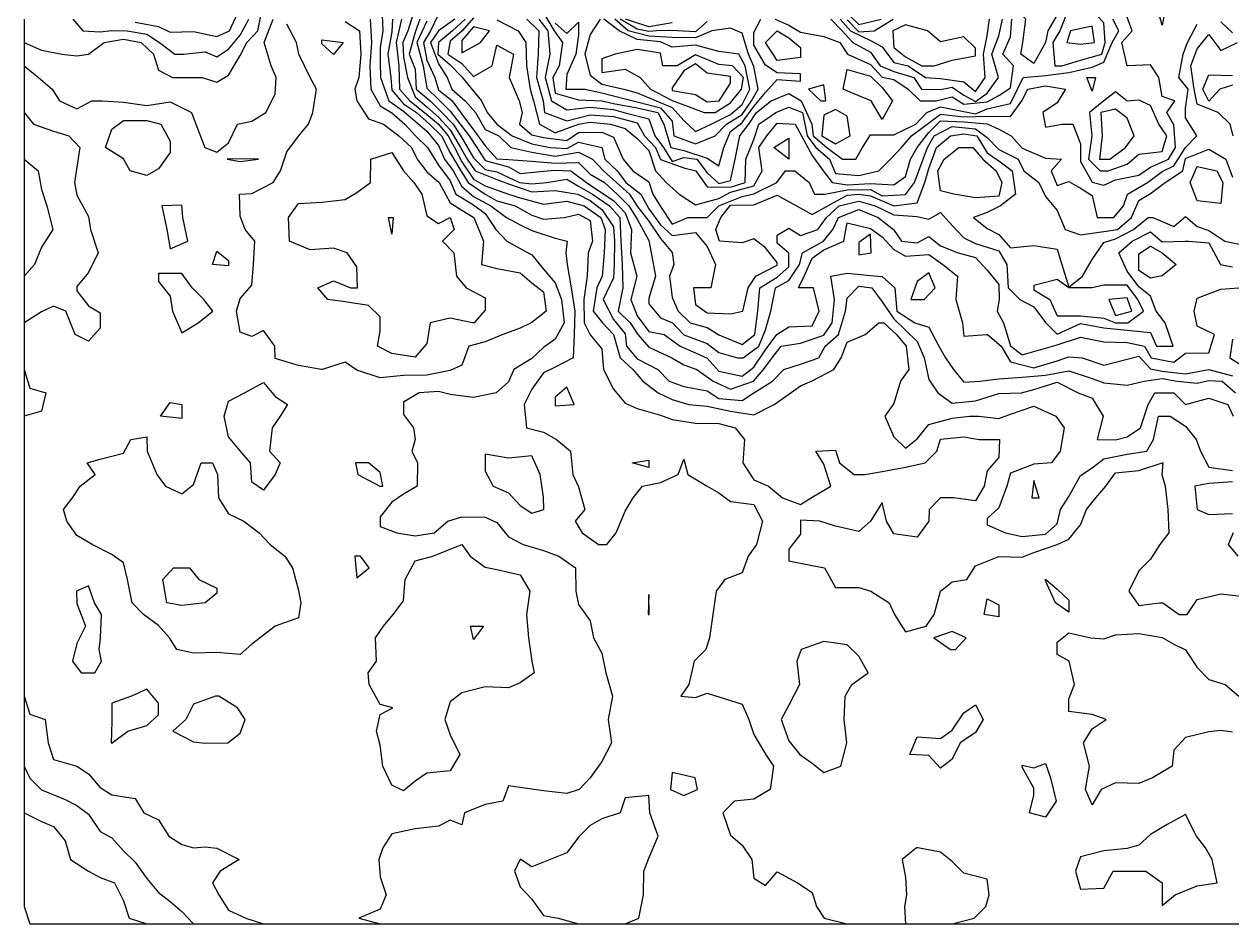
# Model space of a CAD drawing. Header units: metres. Extents: x -40 to 16440, y -40 to 16680.
# Drawn here: x -40 to 8237, y -40 to 6126 of the extents above; entities that cross this region are included whole.
import ezdxf

# ---------------------------------------------------------------- set-up
doc = ezdxf.new("R2010")
doc.units = ezdxf.units.M
doc.layers.add('CURVAS_INTERMEDIARIAS_50M', color=8, linetype='CONTINUOUS')
doc.layers.add('CURVAS_MESTRAS_250M', color=1, linetype='CONTINUOUS')

msp = doc.modelspace()

# ---------------------------------------------------------------- linework, layer by layer
at = {"layer": 'CURVAS_INTERMEDIARIAS_50M'}
for points in [[(7070.45, 5840), (7200, 5878.64), (7345.72, 5920), (7367.89, 6000), (7360, 6135.58), (7280, 6219.9), (7266.2, 6320), (7200, 6415.66), (7130.92, 6320), (7120, 6236.04), (7058.76, 6080), (7010.05, 6000), (7022.61, 5840), (7070.45, 5840)], [(6880, 5857.35), (6790.58, 5920), (6803.72, 6000), (6824.52, 6160), (6746.26, 6240), (6800, 6327.51), (6851.58, 6240), (6924.83, 6240), (7040, 6319.39), (7040, 6189.84), (6975.53, 6080), (6959.76, 6000), (6880, 5857.35)], [(5280, 5897.53), (5120, 5878.21), (5040.3, 6000), (5120, 6080.8), (5200, 6032.23), (5280, 5966.83), (5280, 5897.53)], [(6197.37, 5840), (6320, 5878.37), (6480, 5909.56), (6480, 5962.12), (6400, 6038.81), (6240, 6004.43), (6151.87, 6080), (6000, 6121.81), (5912.22, 6080), (5920, 5966.17), (6000, 5902.74), (6112.98, 5840), (6197.37, 5840)], [(7296, 6000), (7280, 6113.1), (7131.25, 6080), (7106.76, 6000), (7200, 5989.32), (7296, 6000)], [(2080, 5918.81), (2000, 5990.28), (2000, 6019.47), (2146.82, 6000), (2080, 5918.81)], [(4696, 5520), (4800, 5586.2), (4876.96, 5680), (4890.78, 5760), (4814.36, 5840), (4720, 5849.88), (4560, 5915.9), (4436.13, 5840), (4336.55, 5840), (4320, 5927.57), (4160, 5952.7), (4009.61, 5920), (3920, 5889.21), (3920, 5794.49), (4080, 5816.8), (4181.46, 5760), (4251.5, 5680), (4400, 5603.25), (4480, 5574.06), (4620.51, 5520), (4696, 5520)], [(4724.19, 5600), (4800, 5720.68), (4800, 5767.2), (4640, 5790.95), (4560, 5853.22), (4480, 5806.7), (4400, 5689.69), (4400, 5671.9), (4560, 5644.39), (4640, 5594.4), (4724.19, 5600)], [(5840, 5473.28), (5765.06, 5600), (5680, 5635.86), (5572.17, 5680), (5600, 5815.15), (5760, 5769.48), (5840, 5692.92), (5910.94, 5600), (5840, 5473.28)], [(7280, 5666.57), (7243.9, 5760), (7301.77, 5760), (7280, 5666.57)], [(5453.28, 5600), (5440, 5710.22), (5335.73, 5680), (5420.02, 5600), (5453.28, 5600)], [(7388.14, 5120), (7520, 5166.83), (7600, 5235.64), (7760, 5252.89), (7789.99, 5360), (7736.57, 5440), (7680, 5569.82), (7600, 5604.3), (7520, 5598.17), (7440, 5662.3), (7359, 5600), (7261.03, 5520), (7277.8, 5360), (7253.13, 5200), (7334.58, 5120), (7388.14, 5120)], [(800, 5088.92), (687.58, 5120), (640, 5202.56), (518.44, 5280), (560, 5405.89), (640, 5465.66), (800, 5465.01), (896.19, 5440), (960, 5323.26), (960, 5246.82), (880, 5133.66), (800, 5088.92)], [(5619.86, 5360), (5600, 5496.13), (5520, 5541.6), (5440, 5502.1), (5427.15, 5360), (5520, 5306.82), (5619.86, 5360)], [(7401.28, 5200), (7507.41, 5280), (7567.19, 5360), (7520, 5481.23), (7440, 5544.47), (7339.56, 5520), (7348.08, 5360), (7329.78, 5200), (7401.28, 5200)], [(5200, 5201.41), (5098.7, 5280), (5200, 5344.73), (5200, 5201.41)], [(2640, 3844.28), (2480, 3869.07), (2380.5, 3920), (2400, 4021.54), (2400, 4120.87), (2320, 4197.92), (2160, 4223.13), (2041.36, 4240), (1973.29, 4320), (2080, 4365.98), (2196.25, 4320), (2244.76, 4320), (2240, 4463.37), (2173.78, 4560), (2080, 4590.46), (1920, 4580.34), (1778.43, 4640), (1771.28, 4800), (1840, 4896.38), (2000, 4905.45), (2160, 4924.05), (2240, 4972.96), (2333.7, 5040), (2336.72, 5200), (2480, 5246.07), (2560, 5120.78), (2629.92, 5040), (2684.57, 4960), (2720, 4813.13), (2800, 4759.55), (2880, 4800.33), (2907.7, 4720), (2827.65, 4640), (2904.27, 4560), (2923.13, 4400), (2988.35, 4320), (3120, 4251.39), (3120, 4166.35), (3045.1, 4080), (3032.17, 4080), (2880, 4111.55), (2743.6, 4080), (2720, 3937.84), (2640, 3844.28)], [(6640, 4947.58), (6480, 4935.09), (6331.46, 4960), (6240, 4982.79), (6222.55, 5120), (6265.12, 5200), (6366.22, 5280), (6462, 5280), (6529.73, 5200), (6621.1, 5120), (6660.24, 5040), (6640, 4947.58)], [(1566.11, 5200), (1440, 5203.9), (1351.41, 5200), (1440, 5184.53), (1566.11, 5200)], [(8160, 4896.12), (8000, 4914.79), (7950.48, 5040), (8000, 5150.81), (8134.3, 5120), (8175.29, 5040), (8160, 4896.12)], [(1080.82, 4640), (1046.96, 4800), (1040, 4886.58), (903.11, 4880), (936.82, 4720), (960, 4585.34), (1080.82, 4640)], [(2480, 4687.29), (2456.34, 4800), (2489, 4800), (2480, 4687.29)], [(1360, 4469.62), (1251.66, 4480), (1280, 4571.5), (1360, 4506.19), (1360, 4469.62)], [(7680, 4385.93), (7600, 4437.1), (7600, 4552.76), (7680, 4604.93), (7760, 4559.11), (7853.91, 4480), (7760, 4400.46), (7680, 4385.93)], [(1151.45, 4080), (1252.55, 4160), (1191.55, 4240), (1112.48, 4320), (1040, 4417.22), (880, 4416.51), (880, 4361.62), (960, 4261.02), (977.58, 4160), (1040, 4011.23), (1151.45, 4080)], [(7524.11, 4080), (7631.83, 4160), (7592.77, 4240), (7520, 4336.81), (7360, 4338.11), (7279.56, 4320), (7120, 4318.65), (7040, 4376.61), (6880, 4335.19), (6880, 4305.71), (6988.57, 4240), (7040, 4127.51), (7200, 4127.04), (7360, 4111.21), (7440, 4078.32), (7524.11, 4080)], [(7551.51, 4160), (7520, 4250.02), (7393.57, 4240), (7440, 4129.37), (7551.51, 4160)], [(1600, 2933.34), (1520, 2986.47), (1511.46, 3120), (1440, 3201.68), (1360, 3296.81), (1329.83, 3440), (1360, 3542.08), (1470.3, 3600), (1600, 3670.32), (1680, 3575.14), (1765.86, 3520), (1713.7, 3440), (1659.72, 3360), (1641.44, 3200), (1714.94, 3120), (1680, 3039.76), (1600, 2933.34)], [(3730.33, 3520), (3680, 3637.7), (3600, 3569.96), (3600, 3510.79), (3730.33, 3520)], [(1040, 3422.9), (893.83, 3440), (960, 3532.45), (1040, 3518.37), (1040, 3422.9)], [(1440, 1805.06), (1280, 1819.64), (1120, 1815.73), (1005.48, 1840), (957.1, 1920), (880, 2004.47), (777.55, 2080), (699.62, 2160), (668.09, 2320), (640, 2433.35), (560, 2490.3), (425.06, 2560), (320, 2622.06), (251.78, 2720), (230.61, 2800), (292.45, 2880), (343.17, 2960), (446.37, 3040), (392.37, 3120), (480, 3144.54), (640, 3186.44), (690.54, 3280), (800, 3297.93), (804.02, 3200), (869.6, 3040), (927.55, 2960), (1040, 2908.23), (1120, 2970.86), (1172.6, 3120), (1251.01, 3120), (1284.19, 3040), (1292.71, 2880), (1360, 2771.24), (1466.19, 2720), (1569.67, 2640), (1645.05, 2560), (1747.56, 2480), (1798.89, 2400), (1840, 2245.35), (1857, 2160), (1840, 2056.22), (1680, 2000.04), (1600, 1938.34), (1520, 1877.84), (1440, 1805.06)], [(2418.49, 2960), (2400, 3054.41), (2320, 3120.36), (2230.99, 3120), (2246.32, 3040), (2397.37, 2960), (2418.49, 2960)], [(6916.45, 2880), (6880, 2999.56), (6864.75, 2880), (6916.45, 2880)], [(2560, 872), (2480, 911.06), (2417.93, 1040), (2400, 1184.12), (2374.83, 1280), (2400, 1395.79), (2485.88, 1440), (2400, 1464.14), (2324.47, 1600), (2317.36, 1680), (2375.49, 1760), (2367.09, 1920), (2423.81, 2000), (2489.42, 2080), (2560, 2173.72), (2570.15, 2320), (2640, 2449.06), (2761.79, 2480), (2880, 2528.62), (2960, 2560.06), (3016.44, 2480), (3120, 2403.98), (3200, 2387.66), (3360, 2353.11), (3426.42, 2240), (3403.22, 2080), (3415.86, 1920), (3438.41, 1760), (3454.13, 1680), (3360, 1611.54), (3280, 1577.49), (3120, 1584.38), (2960, 1544.4), (2880, 1480.98), (2842.36, 1360), (2880, 1254.43), (2946.2, 1120), (2880, 1007.91), (2720, 992.47), (2640, 936.92), (2560, 872)], [(2323.6, 2400), (2265.96, 2480), (2227.05, 2480), (2240, 2331.27), (2323.6, 2400)], [(1200, 2159.68), (1040, 2141.96), (936.76, 2160), (911.18, 2320), (984.48, 2400), (1093.93, 2400), (1155.98, 2320), (1280, 2261.33), (1280, 2225.29), (1200, 2159.68)], [(443.51, 1680), (489.44, 1760), (474.49, 1840), (484, 1920), (490.16, 2080), (441.14, 2160), (400, 2276.29), (318.8, 2240), (320, 2156.51), (381.2, 2000), (320, 1881.45), (290.22, 1760), (349.93, 1680), (443.51, 1680)], [(3040, 1909.35), (3018.82, 2000), (3107.79, 2000), (3040, 1909.35)], [(6343.65, 1840), (6415.84, 1920), (6320, 1963.55), (6195.14, 1920), (6308.06, 1840), (6343.65, 1840)], [(5556.69, 1040), (5598.89, 1200), (5580.71, 1360), (5586.15, 1520), (5631.84, 1600), (5743.86, 1680), (5680, 1794.5), (5600, 1872.58), (5440, 1894.78), (5285.89, 1840), (5255.27, 1760), (5273.13, 1600), (5200, 1458.1), (5147.91, 1360), (5200, 1213.62), (5276.9, 1120), (5360, 1061.17), (5440, 998.3), (5556.69, 1040)], [(563.52, 1200), (669.99, 1280), (800, 1319.58), (880, 1392.28), (880, 1473.07), (800, 1568.05), (696.05, 1520), (560, 1472.29), (560, 1369.66), (560, 1347.73), (557.3, 1200), (563.52, 1200)], [(1356, 1200), (1440, 1266.69), (1474.88, 1360), (1422.79, 1440), (1293.22, 1520), (1271.39, 1520), (1120, 1466.62), (1067.87, 1360), (979.58, 1280), (1120, 1206.94), (1200, 1198.17), (1356, 1200)], [(7849.07, 160), (8000, 221.19), (8136.44, 240), (8102.2, 400), (8055.05, 480), (7993.77, 560), (7920, 709.04), (7793.97, 640), (7680, 571.44), (7600, 500.22), (7520, 476.84), (7360, 460.62), (7200, 419.2), (7166.12, 320), (7200, 197.94), (7360, 204.8), (7422.36, 320), (7520, 320.78), (7646.76, 320), (7759.75, 240), (7760, 85.42), (7849.07, 160)], [(6471.3, 0), (6550.16, 80), (6572.7, 160), (6560, 266.33), (6400, 308.41), (6320, 387.79), (6240, 450.38), (6084.33, 480), (6075.77, 480), (5977.5, 400), (6000, 278.42), (6007.42, 160), (5993.24, 80), (6000, -40), (6160, -40), (6320, -40), (6471.3, 0)]]:
    msp.add_lwpolyline(points, close=True, dxfattribs=at)
for points in [[(720, 6138.89), (880, 6110.51), (960, 6071.87), (1120, 6076.54), (1280, 6042.69), (1367.75, 6080), (1440, 6237.52)], [(2638.82, 6240), (2588.59, 6080), (2554.8, 6000), (2560, 5901.1), (2587.24, 5760), (2640, 5627.53), (2720, 5560.41), (2800, 5489.02), (2880, 5402.58), (2950.67, 5280), (2996.77, 5200), (3050.79, 5120), (3200, 5060.8), (3280, 5030.77), (3440, 4976.69), (3600, 4986.21), (3755.19, 4960), (3840, 4917.15), (3920, 4856.68), (4000, 4737.52), (4005.06, 4640), (4003.36, 4480), (4000, 4388.21), (3927.81, 4240), (4000, 4103.13), (4080, 4003.02), (4087.82, 3920), (4160, 3833.51), (4303.6, 3760), (4379.62, 3680), (4480, 3642.21), (4640, 3613.68), (4720, 3561.28), (4880, 3547.38), (4960.5, 3600), (5087.97, 3680), (5165.47, 3760), (5280, 3795.68), (5406.62, 3840), (5448.81, 3920), (5539.94, 4000), (5589.16, 4160), (5600, 4248.19), (5680, 4331.03), (5769.33, 4320), (5840, 4223.89), (5920, 4106.57), (6000, 4029.16), (6080, 3951.27), (6128.14, 3840), (6160, 3690.63), (6221.46, 3600), (6320, 3529.72), (6480, 3543.77), (6640, 3595.81), (6795, 3600), (6880, 3621.7), (7040, 3673.51), (7183.86, 3600), (7280, 3563.72), (7354.01, 3440), (7314.26, 3280), (7440, 3276.95), (7520, 3297.33), (7611.28, 3360), (7662.07, 3520), (7709.15, 3600), (7839.98, 3600), (7920, 3520.13), (8080, 3562.8), (8208.98, 3520), (8244.93, 3440)], [(-40, 6160), (-40, 6000), (-40, 5840), (-40, 5680), (-40, 5520), (-40, 5360), (-40, 5200), (-40, 5040), (-40, 4880), (-40, 4720), (-40, 4560), (-40, 4400), (-40, 4240), (-40, 4080), (-40, 3920), (-40, 3760), (-40, 3600), (-40, 3440), (-40, 3280), (-40, 3120), (-40, 2960), (-40, 2800), (-40, 2640), (-40, 2480), (-40, 2320), (-40, 2160), (-40, 2000), (-40, 1840), (-40, 1680), (-40, 1520), (-40, 1360), (-40, 1200), (-40, 1040), (-40, 880), (-40, 720), (-40, 560), (-40, 400), (-40, 240), (-40, 80), (0, -40), (160, -40), (320, -40), (480, -40), (640, -40), (800, -40), (960, -40), (1120, -40), (1280, -40), (1440, -40), (1600, -40), (1760, -40), (1920, -40), (2080, -40), (2240, -40), (2400, -40), (2560, -40), (2720, -40), (2880, -40), (3040, -40), (3200, -40), (3360, -40), (3520, -40), (3680, -40), (3840, -40), (4000, -40), (4160, -40), (4320, -40), (4480, -40), (4640, -40), (4800, -40), (4960, -40), (5120, -40), (5280, -40), (5440, -40), (5600, -40), (5760, -40), (5920, -40), (6080, -40), (6240, -40), (6400, -40), (6560, -40), (6720, -40), (6880, -40), (7040, -40), (7200, -40), (7360, -40), (7520, -40), (7680, -40), (7840, -40), (8000, -40), (8160, -40), (8320, -40)], [(-40, 6160), (-40, 6000), (-40, 5840), (-40, 5680), (-40, 5520), (-40, 5360), (-40, 5200), (-40, 5040), (-40, 4880), (-40, 4720), (-40, 4560), (-40, 4400), (-40, 4240), (-40, 4080), (-40, 3920), (-40, 3760), (-40, 3600), (-40, 3440), (-40, 3280), (-40, 3120), (-40, 2960), (-40, 2800), (-40, 2640), (-40, 2480), (-40, 2320), (-40, 2160), (-40, 2000), (-40, 1840), (-40, 1680), (-40, 1520), (-40, 1360), (-40, 1200), (-40, 1040), (-40, 880), (-40, 720), (80, 661.62), (160, 626.71), (240, 527.93), (278.61, 400), (400, 320.31), (480, 278.6), (579.91, 240), (640, 118.39), (678.77, 0), (800, -40), (960, -40), (1120, -40), (1280, -40), (1440, -40), (1600, -40), (1760, -40), (1920, -40), (2080, -40), (2240, -40), (2400, -40), (2560, -40), (2720, -40), (2880, -40), (3040, -40), (3200, -40), (3360, -40), (3520, -40), (3680, -40), (3840, -40), (4000, -40), (4160, -40), (4320, -40), (4480, -40), (4640, -40), (4800, -40), (4960, -40), (5120, -40), (5280, -40), (5440, -40), (5600, -40), (5760, -40), (5920, -40), (6080, -40), (6240, -40), (6400, -40), (6560, -40), (6720, -40), (6880, -40), (7040, -40), (7200, -40), (7360, -40), (7520, -40), (7680, -40), (7840, -40), (8000, -40), (8160, -40), (8320, -40)], [(-40, 6160), (-40, 6000), (-40, 5840), (-40, 5680), (-40, 5520), (-40, 5360), (-40, 5200), (55.73, 5120), (80, 4993.55), (116.48, 4880), (157.47, 4720), (80, 4598.25), (30.04, 4480), (-40, 4400), (-40, 4240), (-40, 4080), (-40, 3920), (-40, 3760), (-40, 3600), (-40, 3440), (-40, 3280), (-40, 3120), (-40, 2960), (-40, 2800), (-40, 2640), (-40, 2480), (-40, 2320), (-40, 2160), (-40, 2000), (-40, 1840), (-40, 1680), (-40, 1520), (-40, 1360), (-40, 1200), (-40, 1040), (0, 957.94), (80, 877.45), (240, 812.1), (320, 771.55), (400, 710.81), (480, 593.34), (560, 548.96), (640, 461.38), (720, 383.15), (800, 269.74), (880, 174.09), (960, 113.8), (1040, 43.96), (1120, -40), (1280, -40), (1440, -40), (1600, -40), (1760, -40), (1920, -40), (2080, -40), (2240, -40), (2400, -40), (2560, -40), (2720, -40), (2880, -40), (3040, -40), (3200, -40), (3360, -40), (3520, -40), (3680, -40), (3840, -40), (4000, -40), (4160, -40), (4320, -40), (4480, -40), (4640, -40), (4800, -40), (4960, -40), (5120, -40), (5280, -40), (5440, -40), (5600, -40), (5760, -40), (5920, -40), (6080, -40), (6240, -40), (6400, -40), (6560, -40), (6720, -40), (6880, -40), (7040, -40), (7200, -40), (7360, -40), (7520, -40), (7680, -40), (7840, -40), (8000, -40), (8160, -40), (8320, -40)], [(-40, 6160), (-40, 6000), (-40, 5840), (-40, 5680), (-40, 5520), (23.32, 5440), (160, 5392.09), (266.15, 5360), (342.21, 5280), (320, 5145), (305.59, 5040), (320, 4954.04), (400, 4808.13), (414.14, 4720), (467.39, 4560), (400, 4423.96), (320, 4329.07), (320, 4298.43), (400, 4194.77), (480, 4147.28), (480, 4042.16), (400, 3954.13), (309.74, 4000), (245.03, 4160), (160, 4193.14), (80, 4154.65), (-40, 4080), (-40, 3920), (-40, 3760), (0, 3631.53), (108.65, 3600), (80, 3474.83), (-40, 3440), (-40, 3280), (-40, 3120), (-40, 2960), (-40, 2800), (-40, 2640), (-40, 2480), (-40, 2320), (-40, 2160), (-40, 2000), (-40, 1840), (-40, 1680), (-40, 1520), (0, 1397.67), (103.29, 1360), (123.79, 1200), (160, 1085.32), (320, 1040.47), (400, 988.02), (480, 893.67), (560, 843.3), (720, 819.04), (780.02, 720), (880, 672.06), (950.43, 560), (1040, 504.27), (1120, 479.91), (1200, 487.38), (1280, 479.83), (1432.89, 400), (1302.9, 320), (1251.74, 240), (1294.52, 160), (1360, 53.84), (1478.19, 0), (1600, -40), (1760, -40), (1920, -40), (2080, -40), (2240, -40), (2400, -40), (2560, -40), (2720, -40), (2880, -40), (3040, -40), (3200, -40), (3360, -40), (3520, -40), (3680, -40), (3840, -40), (4000, -40), (4160, -40), (4320, -40), (4480, -40), (4640, -40), (4800, -40), (4960, -40), (5120, -40), (5280, -40), (5440, -40), (5600, -40), (5760, -40), (5920, -40), (6080, -40), (6240, -40), (6400, -40), (6560, -40), (6720, -40), (6880, -40), (7040, -40), (7200, -40), (7360, -40), (7520, -40), (7680, -40), (7840, -40), (8000, -40), (8160, -40), (8320, -40)], [(-40, 6160), (-40, 6000), (-40, 5840), (57.55, 5760), (152.58, 5680), (201.4, 5600), (320, 5546.7), (424.16, 5600), (496.07, 5600), (640, 5591.19), (800, 5568.04), (960, 5593.11), (1106.32, 5520), (1137.56, 5440), (1198.49, 5280), (1280, 5248.56), (1360, 5313.22), (1422.47, 5440), (1520, 5461.6), (1617.06, 5520), (1680, 5647.28), (1687.72, 5760), (1652.83, 5840), (1605.93, 6000), (1666.3, 6160)], [(292.48, 6160), (362.52, 6080), (480, 6073.73), (560, 6083.31), (664.96, 6080), (800, 6058.34), (888.45, 6000), (992.85, 5920), (1053.59, 5920), (1200, 5937.39), (1280, 5901.94), (1360, 5954.23), (1440, 6049.7), (1499.1, 6160)], [(2160, 6143.91), (2257.36, 6080), (2267.88, 5920), (2254.71, 5760), (2226.46, 5680), (2240.1, 5600), (2320, 5476.26), (2422.18, 5440), (2527.4, 5360), (2613.44, 5280), (2652.8, 5200), (2720, 5114.9), (2804.16, 5040), (2880, 4902.07), (2960, 4851.37), (3042.55, 4800), (3109.1, 4640), (3093.16, 4480), (3200, 4451.05), (3360, 4421.7), (3440, 4353.03), (3520, 4291.31), (3537.68, 4160), (3440, 4080.61), (3360, 4042.24), (3239.43, 4000), (3120, 3949.43), (3008.45, 3920), (2960, 3788.24), (2880, 3751.93), (2880, 3751.93), (2720, 3720.57), (2560, 3718.91), (2400, 3701.29), (2240, 3755.27), (2160, 3809.17), (2002.04, 3760), (1997.74, 3760), (1840, 3785.68), (1680, 3834.3), (1678.84, 3920), (1600, 4025.52), (1520, 3984.62), (1440, 4014.57), (1414.81, 4160), (1440, 4245.24), (1520, 4337.98), (1532.09, 4480), (1540.93, 4640), (1475.48, 4720), (1440, 4809.6), (1436.04, 4960), (1520, 4965.44), (1666.07, 5040), (1716.26, 5120), (1760, 5250.93), (1840, 5358.42), (1909.59, 5440), (1937.33, 5520), (1964.2, 5680), (1920, 5761.24), (1841.98, 5920), (1826.91, 6000), (1760, 6126.43)], [(2331.16, 6160), (2340.91, 6000), (2328.48, 5840), (2336.28, 5680), (2400, 5566.41), (2480, 5519.22), (2568.5, 5440), (2640.89, 5360), (2724.09, 5280), (2800, 5159.1), (2880, 5052.97), (2917.4, 4960), (3040, 4887.85), (3120, 4827.61), (3192.07, 4720), (3268.97, 4640), (3360, 4589.57), (3440, 4544.33), (3520, 4446.75), (3600, 4353.64), (3642.33, 4240), (3661.3, 4080), (3600, 3967.8), (3520, 3910.13), (3440, 3835.78), (3315.64, 3760), (3280, 3674.52), (3194.56, 3600), (3040, 3568.27), (2880, 3588.69), (2800, 3608.48), (2667.2, 3600), (2560, 3536.56), (2560, 3450.11), (2628.67, 3360), (2640.31, 3280), (2616.43, 3200), (2656.31, 3120), (2652.27, 2960), (2560, 2905.63), (2480, 2850.99), (2400, 2748.7), (2400, 2684), (2513.33, 2640), (2640, 2620.46), (2770.58, 2640), (2864.52, 2720), (2960, 2750.61), (3120, 2748.12), (3200, 2711.14), (3280, 2612.93), (3378.78, 2560), (3520, 2518.66), (3624.34, 2480), (3738.38, 2400), (3739.81, 2240), (3760, 2149.14), (3840, 2036.97), (3861.38, 1920), (3920, 1814.81), (3945.76, 1680), (3992.85, 1520), (3962.55, 1360), (3985.43, 1200), (3920, 1072.42), (3840.15, 960), (3763.38, 880), (3680, 854.24), (3520, 871.31), (3440, 883.06), (3280, 905.3), (3239.42, 800), (3120, 778.54), (2977.65, 720), (2960, 638.69), (2880, 670.78), (2800, 629.97), (2640, 611.57), (2480, 577.32), (2417.65, 480), (2391.14, 400), (2400, 282.95), (2439.82, 160), (2400, 60.35), (2252.68, 0), (2400, -40), (2560, -40), (2720, -40), (2880, -40), (3040, -40), (3200, -40), (3360, -40), (3520, -40), (3680, -40), (3840, -40), (4000, -40), (4160, -40), (4320, -40), (4480, -40), (4640, -40), (4800, -40), (4960, -40), (5120, -40), (5280, -40), (5440, -40), (5600, -40), (5760, -40), (5920, -40), (6080, -40), (6240, -40), (6400, -40), (6560, -40), (6720, -40), (6880, -40), (7040, -40), (7200, -40), (7360, -40), (7520, -40), (7680, -40), (7840, -40), (8000, -40), (8160, -40), (8320, -40)], [(2483.92, 6160), (2480, 6074.27), (2452.51, 5920), (2473.52, 5760), (2480, 5673.41), (2560, 5580.13), (2649.89, 5520), (2738.08, 5440), (2820.22, 5360), (2880, 5244.99), (2952.63, 5120), (3003.99, 5040), (3118.58, 4960), (3200, 4916.48), (3324.55, 4880), (3440, 4817.05), (3520, 4789.49), (3663.95, 4800), (3760, 4825.01), (3840, 4780.65), (3855.89, 4640), (3824.62, 4560), (3817.74, 4400), (3795.25, 4240), (3798.88, 4080), (3840, 3997.48), (3920, 3900.21), (3929.77, 3760), (4000, 3623.58), (4080, 3529.1), (4160, 3491.58), (4320, 3445.73), (4400, 3416.4), (4560, 3392.1), (4720, 3388.17), (4832.3, 3360), (4897.83, 3280), (4884.22, 3120), (4960, 3003.21), (5061.44, 2960), (5157.87, 2880), (5280, 2833), (5360, 2884.24), (5488.89, 2960), (5440, 3110.89), (5384.68, 3200), (5520, 3206.5), (5548.35, 3120), (5648.83, 3040), (5720.76, 3040), (5840, 3060.6), (6000, 3089.89), (6135.1, 3120), (6214.89, 3200), (6240, 3282.16), (6400, 3298.91), (6504.98, 3280), (6617.92, 3280), (6643.85, 3280), (6640, 3157.3), (6560, 3064.18), (6539.8, 2960), (6480, 2859.22), (6327.91, 2880), (6240, 2880.47), (6161.27, 2800), (6160, 2719.77), (6080, 2610.42), (5920, 2633.65), (5869.8, 2720), (5840, 2847.97), (5760.86, 2720), (5680, 2648.78), (5520, 2686.52), (5411.95, 2720), (5280, 2725.88), (5280, 2689.86), (5280, 2631.29), (5200, 2528.84), (5200, 2446.92), (5360, 2416.77), (5444.5, 2400), (5520, 2264.54), (5680, 2265.54), (5763.05, 2240), (5887.28, 2160), (5924.99, 2080), (6000, 1962.37), (6142.36, 2000), (6197.06, 2080), (6239.39, 2240), (6320, 2303.87), (6421.09, 2320), (6480, 2413.58), (6640, 2477.35), (6800, 2472.26), (6880, 2504.59), (7040, 2558.87), (7120, 2596.03), (7200, 2695.61), (7239.84, 2800), (7304.96, 2880), (7373.98, 2960), (7440, 3051.87), (7600, 3066.57), (7758.27, 3120), (7764.3, 3120), (7756.94, 3040), (7778.48, 2960), (7798.13, 2800), (7804.57, 2640), (7742.2, 2560), (7680, 2459.87), (7600, 2379.41), (7529.94, 2240), (7600, 2141.15), (7740.51, 2160), (7764.6, 2160), (7876.19, 2080), (7930.72, 2080), (8000, 2182.24), (8160, 2220.92), (8320, 2204.17)], [(2546.97, 6160), (2510.13, 6000), (2528.66, 5840), (2531.74, 5680), (2602.98, 5600), (2703.48, 5520), (2800, 5441.77), (2865.57, 5360), (2908.21, 5280), (2960, 5183.03), (3040, 5063.93), (3120, 5017.71), (3280, 4961.32), (3360, 4935.33), (3520, 4892.22), (3680, 4912.27), (3797.64, 4880), (3911.63, 4800), (3941.24, 4720), (3935.28, 4560), (3920.75, 4400), (3885.67, 4320), (3858.85, 4160), (3923.86, 4080), (4000, 3999.61), (4045.75, 3840), (4131.65, 3760), (4200.22, 3680), (4304.9, 3600), (4400, 3552.68), (4514.55, 3520), (4640, 3507.15), (4800, 3473.37), (4960, 3448.39), (5100.25, 3520), (5200, 3590.53), (5280, 3647.29), (5360, 3682.52), (5509.67, 3760), (5559.96, 3840), (5600, 3945.65), (5724.33, 4000), (5816.38, 4080), (5850.49, 4080), (5938.05, 4000), (6004.38, 3920), (6022.6, 3760), (5964.68, 3680), (5920, 3526.4), (5857.69, 3440), (5920, 3297.06), (6000, 3219.09), (6080, 3283.93), (6160, 3382.73), (6320, 3426.72), (6439.66, 3440), (6501.54, 3440), (6640, 3423.55), (6720, 3452.57), (6880, 3508.7), (7029.89, 3440), (7087.84, 3360), (7060.69, 3200), (7001.71, 3120), (6880, 3110.39), (6720, 3049.08), (6693.41, 2960), (6640, 2811.88), (6560, 2737.84), (6560, 2694.83), (6684.93, 2640), (6800, 2615.72), (6960, 2630.19), (7040, 2702.29), (7063.01, 2800), (7120, 2889.86), (7200, 3033.33), (7280, 3086), (7360, 3147.83), (7520, 3179.61), (7654.62, 3200), (7699.01, 3280), (7733.47, 3440), (7814.89, 3440), (7920, 3370.61), (7991.08, 3280), (8021.6, 3200), (8080, 3089.85), (8240, 3066.86)], [(2672, 6160), (2640, 6072.36), (2597.92, 5920), (2640, 5817.26), (2646.71, 5680), (2742.04, 5600), (2822.57, 5520), (2899.46, 5440), (2960, 5348.22), (3040, 5210.65), (3120, 5129.67), (3200, 5113.15), (3355.07, 5040), (3440, 5032.84), (3541.1, 5040), (3680, 5063.94), (3760, 5014.88), (3854.53, 4960), (3972.51, 4880), (4041.91, 4800), (4049.36, 4640), (4059.4, 4480), (4064.01, 4320), (4030.12, 4160), (4114.12, 4080), (4165.49, 4000), (4240, 3911.51), (4398.5, 3840), (4480, 3791.45), (4569.08, 3760), (4681.69, 3680), (4800, 3625.65), (4958.81, 3680), (5025.97, 3760), (5086.09, 3840), (5149.1, 3920), (5280, 3940.03), (5440, 3993.79), (5498.01, 4080), (5514.62, 4240), (5488.88, 4400), (5600, 4419.76), (5760, 4402.79), (5840, 4395.95), (5926.81, 4320), (5941.22, 4160), (6064.72, 4080), (6160, 4048.71), (6227.6, 3920), (6273.99, 3840), (6330.1, 3760), (6400, 3671.74), (6510.59, 3680), (6640, 3695.43), (6800, 3706.79), (6960, 3721.04), (7120, 3749.45), (7280, 3698.68), (7360, 3667.41), (7520, 3652.2), (7634.7, 3680), (7760, 3696.86), (7862.79, 3680), (8000, 3665.97), (8080, 3683.01), (8170.38, 3680), (8261.95, 3600)], [(2800, 6193.6), (2743.99, 6080), (2696.15, 6000), (2720, 5879.46), (2775.1, 5760), (2800, 5677.19), (2893.07, 5600), (2960, 5509.09), (3040, 5402.68), (3120, 5291.63), (3200, 5203.45), (3280, 5198.73), (3440, 5188.02), (3600, 5173.1), (3760, 5176.99), (3840, 5097.72), (3937.87, 5040), (4023.55, 4960), (4104.11, 4880), (4160, 4789.8), (4240, 4644.09), (4256.91, 4560), (4285.98, 4400), (4240, 4248.79), (4240, 4208.65), (4320, 4114.22), (4403.2, 4080), (4480, 3996.79), (4640, 3938.15), (4720, 3876.53), (4849.16, 3840), (4888.19, 3840), (4994.26, 3920), (5040, 4031.02), (5076.31, 4160), (5108.84, 4320), (5200, 4368.41), (5274.18, 4480), (5293.15, 4560), (5438.51, 4640), (5501.84, 4720), (5541.61, 4800), (5680, 4856.46), (5812.36, 4800), (5918.77, 4720), (5971.58, 4640), (6080, 4627.94), (6160, 4671.42), (6240, 4607.89), (6360.74, 4560), (6480, 4527.61), (6560, 4439.17), (6640, 4341.03), (6641.77, 4240), (6628.94, 4160), (6671.49, 4080), (6720, 3922.57), (6800, 3858.99), (6960, 3905.93), (7040, 3928.74), (7200, 3980.85), (7360, 3950.06), (7520, 3945.42), (7637.5, 3920), (7683.34, 3840), (7840, 3809.43), (7920, 3870.47), (8080, 3873.76), (8117.6, 4000), (8000, 4055.25), (7978.36, 4160), (8000, 4248.36), (8160, 4310.69), (8285.51, 4320)], [(2910.85, 6160), (2800, 6080.89), (2745.04, 6000), (2800, 5854.66), (2858.45, 5760), (2891.97, 5680), (2981.82, 5600), (3052.69, 5520), (3120, 5404.97), (3213.52, 5360), (3294.4, 5280), (3440, 5248.81), (3600, 5220.59), (3760, 5249.43), (3854.78, 5200), (3931.35, 5120), (4019.25, 5040), (4107.59, 4960), (4160, 4878.41), (4240, 4776.57), (4320, 4657.38), (4400, 4561.39), (4413.51, 4480), (4382.52, 4400), (4400, 4252.46), (4441.93, 4160), (4523.2, 4080), (4640, 4047.45), (4720, 3996.44), (4880, 3930.75), (4966.78, 4000), (4988.56, 4160), (5002.5, 4320), (5120, 4392.43), (5200, 4462.75), (5200, 4556.48), (5120, 4626.1), (5120, 4681.11), (5200, 4728.56), (5280, 4676.87), (5399.37, 4720), (5458.27, 4800), (5545.45, 4880), (5680, 4912.22), (5791.68, 4880), (5920, 4820.3), (6080, 4808.13), (6160, 4789.02), (6240, 4835.1), (6320, 4745.93), (6400, 4661.8), (6480, 4623.59), (6640, 4572.32), (6693.39, 4480), (6702.54, 4320), (6784.75, 4240), (6880, 4189.95), (6960, 4081.89), (7040, 4000.94), (7200, 4074.24), (7360, 4045.13), (7520, 4029.37), (7680, 4012.96), (7719.45, 3920), (7834.22, 3920), (7778.87, 4080), (7718.59, 4160), (7680, 4261.51), (7600, 4324.83), (7520, 4433.63), (7461.27, 4560), (7553.34, 4640), (7680, 4702.9), (7760, 4633.76), (7917.38, 4640), (7939.13, 4640), (8080, 4627.4), (8158.9, 4480), (8240, 4463.35)], [(2981.32, 6160), (2895.18, 6080), (2800, 6001.25), (2796.13, 5920), (2880, 5847.29), (2960, 5764.49), (3028.82, 5680), (3094.66, 5600), (3134, 5520), (3200, 5439.81), (3304.94, 5360), (3440, 5305.94), (3565.33, 5280), (3680, 5275), (3760, 5316.83), (3918.54, 5280), (3939.39, 5200), (4023.04, 5120), (4084.32, 5040), (4187.33, 4960), (4240, 4859.56), (4320, 4751.91), (4400, 4678.56), (4560, 4697.44), (4640, 4603.39), (4697.77, 4480), (4665.3, 4320), (4578.2, 4320), (4547.82, 4320), (4560, 4203.83), (4640, 4148.37), (4800, 4139.97), (4885.02, 4160), (4921.07, 4320), (4975.48, 4400), (5120, 4473.9), (5120, 4492.19), (5040, 4592.41), (4960, 4654.35), (4880, 4628.37), (4725.53, 4640), (4699.44, 4720), (4734.69, 4800), (4800, 4884.87), (4960, 4888.56), (5120, 4954.61), (5252.22, 4880), (5360, 4821.6), (5468.42, 4880), (5600, 4954.22), (5680, 4960.5), (5760, 4949.26), (5920, 4880.13), (6080, 4902.48), (6132.76, 5040), (6160, 5137.21), (6212.11, 5280), (6308.47, 5360), (6400, 5373.46), (6487.96, 5360), (6560, 5244.38), (6640, 5189.41), (6730.46, 5120), (6754.1, 4960), (6650.89, 4880), (6560, 4836.15), (6467.16, 4800), (6560, 4725.04), (6640, 4684.03), (6720, 4594.1), (6880, 4608.89), (7040, 4583.06), (7070.48, 4480), (7120, 4324.56), (7213.47, 4400), (7280, 4514.27), (7360, 4630.17), (7440, 4655.47), (7561.85, 4720), (7662.03, 4800), (7695.84, 4800), (7840, 4740.26), (7920, 4806.98), (8000, 4739.56), (8080, 4712.59), (8189.09, 4640), (8320, 4610.6)], [(3040, 6169.66), (2960.85, 6080), (2880, 6008.56), (2864.37, 5920), (2960, 5855.78), (3040, 5767.81), (3166.34, 5840), (3200, 5981.97), (3314.06, 5920), (3283.02, 5760), (3351.53, 5600), (3371.88, 5520), (3355.47, 5440), (3440, 5366.79), (3520, 5349.14), (3680, 5328.68), (3760, 5382.71), (3920, 5386.14), (4000, 5352.68), (4064.16, 5200), (4132.41, 5120), (4240, 5045.88), (4267.73, 4960), (4320, 4875.99), (4400, 4755.37), (4508.6, 4800), (4638.14, 4800), (4640.47, 4800), (4720.28, 4880), (4880, 4945.66), (4960, 4962.79), (5117.95, 5040), (5177.66, 5120), (5242.6, 5120), (5340.72, 5040), (5377.33, 4960), (5447.32, 4960), (5600, 4990.17), (5760, 4992.89), (5840, 4949.05), (6000, 4957.97), (6061.36, 5040), (6092.07, 5120), (6151.18, 5280), (6196.59, 5360), (6320, 5425.22), (6480, 5408.4), (6560, 5349.5), (6640, 5267.74), (6773.15, 5200), (6810.96, 5120), (6913.66, 5040), (6960, 4945.68), (7040, 4848.07), (7093.63, 4720), (7200, 4681.59), (7360, 4705.91), (7452.1, 4720), (7549.35, 4800), (7600, 4916.85), (7680, 4965.65), (7779.32, 5040), (7900.92, 5120), (7920, 5205.32), (8080, 5268.97), (8194.84, 5200), (8240, 5078.45)], [(3404.77, 6160), (3486.98, 6080), (3481.54, 5920), (3472.09, 5760), (3516.99, 5600), (3526.56, 5520), (3680, 5462.78), (3840, 5503.78), (4000, 5493.09), (4160, 5449.59), (4212.37, 5360), (4287.31, 5280), (4320, 5199.64), (4480, 5141.52), (4563.8, 5120), (4640, 5012.22), (4800, 5009.42), (4900.53, 5040), (4905.42, 5200), (4960, 5335.5), (4994.02, 5440), (5111.65, 5520), (5200, 5557.6), (5294.6, 5520), (5326.01, 5360), (5386.22, 5280), (5479.97, 5200), (5520, 5102.4), (5680, 5088.92), (5817.12, 5120), (5896.72, 5200), (5972.2, 5280), (6042.09, 5360), (6148.31, 5440), (6240, 5510.07), (6400, 5490.79), (6560, 5495.76), (6720, 5492.78), (6798.24, 5600), (6838.81, 5680), (6960, 5703.37), (7096.21, 5680), (7040, 5585.9), (6942.02, 5520), (6960, 5421.15), (7071.53, 5440), (7147.9, 5440), (7200, 5305.35), (7200, 5252.15), (7200, 5185.35), (7280, 5042.53), (7360, 5022.72), (7440, 5058.83), (7600, 5090.32), (7680, 5145.36), (7802.35, 5200), (7850.23, 5280), (7840, 5436.2), (7791.05, 5520), (7844.93, 5600), (7760, 5629.47), (7735.94, 5760), (7680, 5846.69), (7524.86, 5840), (7518.55, 5840), (7482.69, 6000), (7552.67, 6080), (7520, 6175.2)], [(3487.57, 6160), (3548.91, 6080), (3562.71, 5920), (3531.61, 5760), (3572.95, 5600), (3680, 5538.63), (3840, 5556.21), (4000, 5542.09), (4080, 5518.84), (4240, 5476.43), (4281.05, 5360), (4340.78, 5280), (4400, 5185.7), (4480, 5211.41), (4570.3, 5200), (4640, 5107.98), (4720, 5034.31), (4800, 5054.21), (4832.6, 5200), (4865.37, 5360), (4926.04, 5440), (4979.71, 5520), (5078.66, 5600), (5200, 5651.52), (5284.44, 5600), (5357.93, 5440), (5367.3, 5360), (5461.38, 5280), (5568.68, 5200), (5659.73, 5200), (5704.54, 5280), (5760, 5367.7), (5920, 5368.49), (6071.22, 5440), (6146.15, 5520), (6240, 5559.19), (6400, 5527.82), (6480, 5511.07), (6560, 5545.8), (6720, 5581.89), (6767.85, 5680), (6807.34, 5760), (6960, 5775.15), (7120, 5794.44), (7280, 5832.34), (7360, 5865.44), (7415.55, 6000), (7462.95, 6080), (7420.77, 6160)], [(3520, 6203.6), (3591.4, 6080), (3648.76, 6000), (3626.34, 5840), (3582.17, 5760), (3600, 5652.77), (3760, 5607.24), (3920, 5601.01), (4000, 5582.95), (4160, 5553.48), (4302.1, 5520), (4343.28, 5440), (4391.74, 5280), (4480, 5260.73), (4640, 5208.59), (4720, 5156.36), (4755.27, 5280), (4800, 5390.2), (4880, 5452.01), (4960, 5562.34), (5040, 5658.91), (5120, 5746.16), (5280, 5735.17), (5280, 5785.96), (5120, 5792.99), (5040, 5844.64), (4960, 5983.33), (4960, 6069.98), (5008.67, 6160)], [(3600, 6133.55), (3680, 6061.35), (3760, 6138.88), (3760, 6053.31), (3740.38, 5920), (3680, 5781.66), (3672.85, 5680), (3729.93, 5680), (3802.19, 5680), (3920, 5654.73), (4080, 5615.36), (4160, 5593.81), (4320, 5552.91), (4400, 5461.06), (4411.38, 5360), (4560, 5306.95), (4696.47, 5360), (4696.47, 5360), (4773.3, 5440), (4880, 5506.32), (4944.86, 5600), (4991.45, 5680), (4960, 5835.21), (4923.28, 5920), (4880, 6063.46), (4800, 6098.79), (4671.9, 6080), (4560, 6032.05), (4400, 6035.45), (4240, 6042.93), (4098.93, 6080), (4009.09, 6160)], [(4640, 6145.45), (4560, 6074.57), (4434.8, 6080), (4320, 6082.17), (4240, 6075.78), (4160, 6091.55), (4044.97, 6160)], [(4400, 6135.58), (4240, 6107.41), (4081.49, 6160)], [(5106.64, 6160), (5200, 6118.66), (5280, 6071.73), (5440, 6042.14), (5549.95, 6000), (5602.39, 5920), (5760, 5850.58), (5840, 5762.97), (5920, 5746.1), (6017.38, 5680), (6101.47, 5600), (6211.06, 5600), (6320, 5627.58), (6400, 5578), (6560, 5593.99), (6640, 5636.4), (6720, 5690.01), (6740.29, 5840), (6667.1, 5920), (6720, 6038.26), (6728.28, 6160)], [(5488.31, 6160), (5565.07, 6080), (5640.18, 6000), (5760, 5933.48), (5826.36, 5840), (5920, 5802.86), (6057.05, 5760), (6110.75, 5680), (6240, 5677.38), (6320, 5694.82), (6400, 5638.96), (6480, 5596.92), (6560, 5653.54), (6637.72, 5760), (6592.51, 5920), (6640, 6046.7), (6665.36, 6160)], [(5600, 6200.76), (5680, 6123.88), (5832.48, 6160)], [(5600, 6155.08), (5680, 6074.33), (5785.38, 6080), (5914.51, 6160)], [(8245.85, 5360), (8224.38, 5440), (8142.12, 5520), (8000, 5576.96), (7979.24, 5680), (7954.38, 5840), (8000, 5957.32), (8080, 6055.46), (8160, 5945.92), (8275.57, 6000)], [(8240, 5708.05), (8153.64, 5680), (8080, 5598.03), (8037.5, 5680), (8080, 5779.34), (8240, 5775.48)], [(8240, 3968.23), (8223.18, 3840), (8320, 3777.21)], [(8240, 2990.58), (8080, 2977.32), (7982.16, 2960), (8000, 2800.33), (8080, 2766.34), (8240, 2773.41)], [(8245.9, 2640), (8210.56, 2560), (8276.8, 2480)]]:
    msp.add_lwpolyline(points, dxfattribs=at)
at = {"layer": 'CURVAS_MESTRAS_250M'}
for points in [[(-40, 6160), (-40, 6000), (80, 5948.78), (218.09, 5920), (320, 5908.69), (400, 5920.71), (507.98, 6000), (640, 6023.64), (761.94, 6000), (846.27, 5920), (880, 5810.82), (976.94, 5760), (1060.64, 5760), (1179.66, 5760), (1280, 5729.14), (1360, 5777.65), (1440, 5911.55), (1486.07, 6000), (1561.13, 6080), (1592.52, 6240)], [(2411.81, 6240), (2419.06, 6080), (2400, 5965.57), (2400, 5862.45), (2402.44, 5760), (2458.68, 5600), (2560, 5529.64), (2640, 5460.84), (2720, 5392.25), (2800, 5294.32), (2841.13, 5200), (2899.66, 5120), (2960, 5012.93), (3040, 4944.16), (3157.28, 4880), (3265.35, 4800), (3360, 4751.98), (3440, 4711.49), (3600, 4658.53), (3680.36, 4640), (3672.65, 4560), (3681.44, 4480), (3709.04, 4320), (3734.79, 4160), (3729.28, 4000), (3722.73, 3840), (3600, 3774.83), (3520, 3736.86), (3440, 3623.44), (3386.56, 3520), (3403.59, 3360), (3520, 3329.84), (3609.11, 3280), (3705.18, 3200), (3720.71, 3040), (3760, 2956.25), (3803.06, 2800), (3735.98, 2720), (3783.83, 2640), (3895.42, 2560), (3954.2, 2560), (4016.16, 2640), (4080, 2788.69), (4134.72, 2880), (4198.29, 2960), (4320, 2984.59), (4442.42, 3040), (4480, 3145.72), (4508.79, 3040), (4639.72, 2960), (4720, 2912.97), (4800, 2853.74), (4960, 2833.87), (5020.73, 2720), (4979.02, 2560), (4922.8, 2480), (4880, 2365.95), (4762.32, 2320), (4701.88, 2240), (4679.13, 2080), (4657.05, 1920), (4631.93, 1840), (4551.18, 1760), (4514.2, 1600), (4460.83, 1520), (4560, 1511.35), (4640, 1541.44), (4720, 1515.27), (4880, 1466.42), (4926.52, 1360), (4960, 1258.2), (5040, 1122.28), (5094.89, 1040), (5072.36, 880), (4960, 814.32), (4828.34, 800), (4747.48, 720), (4800, 567.03), (4880, 498.21), (4947.21, 400), (4960, 272.98), (5040, 222.84), (5120, 315.92), (5260.59, 240), (5360, 174.46), (5389.83, 80), (5442.39, 0), (5600, -40), (5760, -40), (5920, -40), (6080, -40), (6240, -40), (6400, -40), (6560, -40), (6720, -40), (6880, -40), (7040, -40), (7200, -40), (7360, -40), (7520, -40), (7680, -40), (7840, -40), (8000, -40), (8160, -40), (8320, -40)], [(-40, 6160), (-40, 6000), (-40, 5840), (-40, 5680), (-40, 5520), (-40, 5360), (-40, 5200), (-40, 5040), (-40, 4880), (-40, 4720), (-40, 4560), (-40, 4400), (-40, 4240), (-40, 4080), (-40, 3920), (-40, 3760), (-40, 3600), (-40, 3440), (-40, 3280), (-40, 3120), (-40, 2960), (-40, 2800), (-40, 2640), (-40, 2480), (-40, 2320), (-40, 2160), (-40, 2000), (-40, 1840), (-40, 1680), (-40, 1520), (-40, 1360), (-40, 1200), (-40, 1040), (-40, 880), (-40, 720), (-40, 560), (-40, 400), (-40, 240), (-40, 80), (0, -40), (160, -40), (320, -40), (480, -40), (640, -40), (800, -40), (960, -40), (1120, -40), (1280, -40), (1440, -40), (1600, -40), (1760, -40), (1920, -40), (2080, -40), (2240, -40), (2400, -40), (2560, -40), (2720, -40), (2880, -40), (3040, -40), (3200, -40), (3360, -40), (3520, -40), (3680, -40), (3840, -40), (4000, -40), (4160, -40), (4320, -40), (4480, -40), (4640, -40), (4800, -40), (4960, -40), (5120, -40), (5280, -40), (5440, -40), (5600, -40), (5760, -40), (5920, -40), (6080, -40), (6240, -40), (6400, -40), (6560, -40), (6720, -40), (6880, -40), (7040, -40), (7200, -40), (7360, -40), (7520, -40), (7680, -40), (7840, -40), (8000, -40), (8160, -40), (8320, -40)], [(2720, 6147.81), (2651.76, 6000), (2694.72, 5840), (2720, 5686.79), (2800, 5610.21), (2880, 5530.18), (2948.02, 5440), (3009.4, 5360), (3063.08, 5280), (3120, 5190.83), (3280, 5147.39), (3360, 5102.98), (3520, 5118.04), (3600, 5126.04), (3707.46, 5120), (3813.28, 5040), (3920, 4970.95), (4000, 4918.68), (4080, 4833.19), (4122.81, 4720), (4114.74, 4560), (4159.94, 4400), (4116.93, 4240), (4160, 4128.28), (4240, 4019.59), (4347.24, 4000), (4455.28, 3920), (4560, 3874.62), (4640, 3837.44), (4720, 3747.61), (4880, 3714.72), (4960, 3775.95), (5040, 3894.12), (5118.39, 4000), (5200, 4051.63), (5360, 4059.38), (5407.27, 4160), (5368.59, 4320), (5338.24, 4320), (5267.48, 4320), (5305.19, 4400), (5360, 4522.32), (5440, 4579.96), (5577.36, 4640), (5600, 4764.47), (5760, 4725.79), (5840, 4668.09), (5920, 4581.55), (6000, 4536.57), (6160, 4548.45), (6256.66, 4480), (6356.94, 4400), (6345.37, 4240), (6390.22, 4080), (6400, 3988.87), (6557.62, 4000), (6561.64, 4000), (6654.67, 3920), (6720, 3812.15), (6880, 3770.69), (7040, 3817.65), (7120, 3845.85), (7210.77, 3840), (7360, 3788.18), (7520, 3831.05), (7600, 3849.85), (7680, 3762.83), (7760, 3747.23), (7920, 3729.42), (8080, 3758.81), (8240, 3716.76)], [(3200, 6156.13), (3344.5, 6080), (3397.28, 6000), (3401.71, 5840), (3427.2, 5680), (3451.66, 5600), (3490.69, 5440), (3600, 5381.6), (3759.1, 5440), (3840, 5454.31), (3978.33, 5440), (4080, 5410.23), (4160, 5341.99), (4240, 5259.81), (4286.28, 5120), (4359.13, 5040), (4447.88, 4960), (4560, 4887.77), (4720, 4931.75), (4800, 4974.74), (4960, 5017.95), (5016.65, 5120), (4994.35, 5280), (5048.75, 5360), (5120, 5447.96), (5244.61, 5440), (5287.31, 5360), (5360, 5225.89), (5434.98, 5120), (5496.88, 5040), (5600, 5024.32), (5760, 5034.6), (5920, 5025.24), (6000, 5082.95), (6033.57, 5200), (6080, 5280.38), (6160, 5383.08), (6240, 5463.54), (6400, 5456.19), (6560, 5443.56), (6640, 5405.71), (6724.93, 5360), (6800, 5276.91), (6960, 5207.1), (7069.24, 5200), (6997.38, 5120), (7040, 5019.43), (7120, 5047.6), (7200, 5002.34), (7280, 4952.4), (7313.13, 4800), (7427.4, 4800), (7493.88, 4880), (7522.16, 4960), (7657.81, 5040), (7760, 5115.5), (7840, 5154.13), (7918.18, 5280), (7996.74, 5360), (7920, 5483.18), (7920, 5547.67), (7937.65, 5680), (7872.91, 5760), (7902.29, 5920), (7932.09, 6000), (8000, 6126.45)], [(3908.31, 6160), (3840, 6055.96), (3803.46, 5920), (3840, 5776.27), (3920, 5715.41), (4068.84, 5680), (4160, 5656.6), (4291.32, 5600), (4400, 5555.71), (4480, 5466.4), (4560, 5391.39), (4667.39, 5440), (4667.39, 5440), (4800, 5506.31), (4880, 5576.59), (4933.26, 5680), (4900.75, 5840), (4858.22, 5920), (4720, 5939.19), (4560, 5983.32), (4400, 5968.4), (4320, 6004.3), (4160, 6021.67), (4037.8, 6080), (3933.25, 6160)], [(5551.68, 6160), (5624.19, 6080), (5760, 6014.96), (5840, 5971.46), (5920, 5862.83), (6019.07, 5840), (6136.15, 5760), (6240, 5753.4), (6400, 5730.46), (6480, 5663.94), (6546.81, 5760), (6535.5, 5920), (6560, 6045.64), (6575.36, 6160)], [(8160, 6141.05), (8240, 6067.87)], [(8240, 1273.2), (8160, 1285.01), (8080, 1276.51), (7920, 1237.82), (7840, 1149.57), (7826.58, 1040), (7692.1, 960), (7600, 921.05), (7440, 927.4), (7341.78, 880), (7280, 776.26), (7280, 776.26), (7234.34, 880), (7262.05, 1040), (7219.64, 1200), (7280, 1296.24), (7375.87, 1360), (7280, 1394.79), (7120, 1416.37), (7120, 1502.43), (7157.25, 1600), (7122.57, 1760), (7040, 1806.56), (7040, 1891.16), (7120, 1953.85), (7270.94, 1920), (7360, 1913.63), (7440, 1940.28), (7600, 1950.34), (7760, 1921.77), (7840, 1877.49), (7920, 1837.15), (8000, 1716.6), (8080, 1635.26), (8189.92, 1600), (8283.64, 1520)]]:
    msp.add_lwpolyline(points, dxfattribs=at)
for points in [[(7760, 6118.52), (7725.26, 6240), (7782.1, 6240), (7760, 6118.52)], [(3087.19, 6000), (3149.61, 6080), (3040, 6108.42), (2960, 6014.44), (2960, 5930.67), (3087.19, 6000)], [(5764.33, 4560), (5760, 4687.84), (5680, 4630.83), (5680, 4544.65), (5764.33, 4560)], [(6126.9, 4240), (6203.54, 4320), (6160, 4421.59), (6080, 4362.52), (6037.6, 4240), (6126.9, 4240)], [(3520.91, 2800), (3520, 2883.63), (3496.06, 3040), (3440, 3168.04), (3280, 3150.93), (3120, 3179.29), (3120, 3062.98), (3175.15, 2960), (3280, 2913.11), (3360, 2827.96), (3440, 2775.49), (3520.91, 2800)], [(4240, 3087.98), (4127.7, 3120), (4240, 3137.04), (4240, 3087.98)], [(7120, 2096.13), (7029.15, 2160), (6960, 2310.95), (6960, 2322.7), (7040, 2252.88), (7120, 2179.56), (7120, 2096.13)], [(4244.44, 2080), (4240, 2216.39), (4237.36, 2080), (4244.44, 2080)], [(6640, 2065.14), (6539.39, 2080), (6560, 2188.37), (6640, 2145.61), (6640, 2065.14)], [(6240, 1026.18), (6160, 1114.08), (6030.08, 1120), (6080, 1240.67), (6240, 1229.98), (6320, 1287.61), (6400, 1407.26), (6480, 1462.04), (6531.23, 1360), (6480, 1271.1), (6375.68, 1200), (6320, 1089.06), (6240, 1026.18)], [(4575.3, 880), (4557.72, 960), (4400, 998.01), (4389.47, 880), (4480, 838.73), (4575.3, 880)], [(6960, 692.03), (6849.74, 720), (6880, 840.9), (6880, 890.85), (6800, 1032.94), (6800, 1047.65), (6880, 1028.94), (6960, 1059.37), (6992.89, 960), (7031.58, 800), (6960, 692.03)], [(4172.75, 0), (4204.4, 160), (4207.47, 320), (4240, 410.55), (4304.24, 560), (4247.58, 720), (4240, 839.75), (4080, 824.06), (4043.52, 720), (3920, 679.65), (3840, 634.22), (3760, 554.73), (3680, 446.97), (3565.74, 400), (3440, 351.2), (3360, 404.34), (3320.62, 320), (3360, 214.38), (3440, 130.22), (3520, 17.68), (3619.08, 0), (3760, -40), (3920, -40), (4080, -40), (4172.75, 0)]]:
    msp.add_lwpolyline(points, close=True, dxfattribs=at)

doc.saveas('drawing.dxf')
